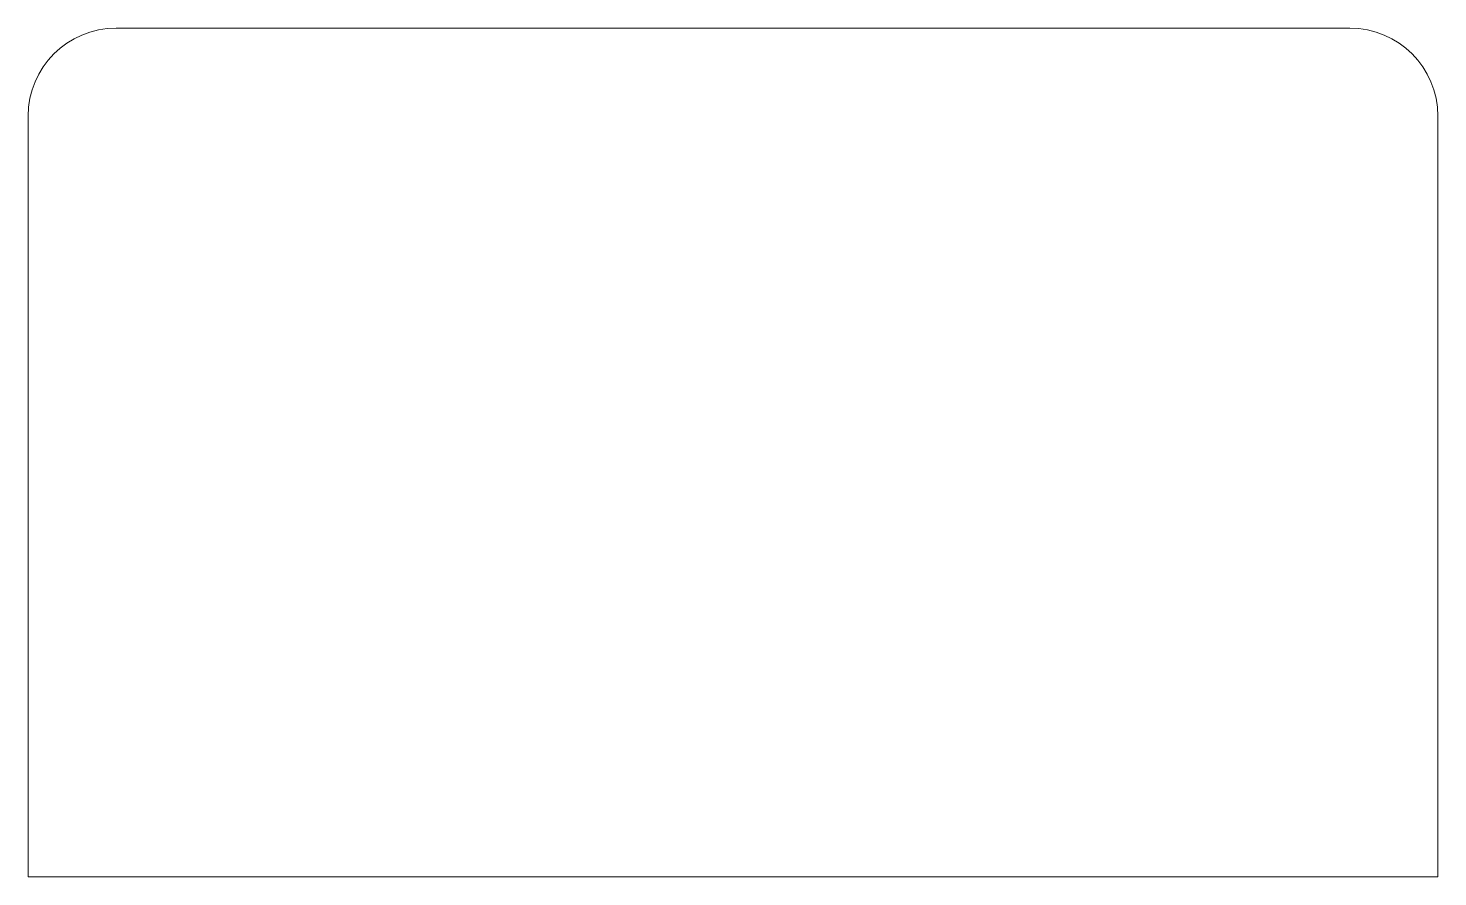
# Model space of a CAD drawing. Header units: inches. Extents: x 0.52 to 8.54, y 0.49 to 5.32.
import ezdxf

# ---------------------------------------------------------------- set-up
doc = ezdxf.new("R2010")
doc.units = ezdxf.units.IN
doc.header["$MEASUREMENT"] = 0

msp = doc.modelspace()

# ---------------------------------------------------------------- linework, layer by layer
at = {"color": 7, "linetype": 'Continuous', "lineweight": 15}
for p, q in [((8.0387, 5.319), (1.0187, 5.319)), ((0.5187, 4.819), (0.5187, 0.4883)), ((8.5387, 0.4883), (8.5387, 4.819)), ((0.5187, 0.4883), (8.5387, 0.4883))]:
    msp.add_line(p, q, dxfattribs=at)
for centre, start, end in [((1.0187, 4.819), 90, 180), ((8.0387, 4.819), 0, 90)]:
    msp.add_arc(centre, 0.5, start, end, dxfattribs=at)

doc.saveas('drawing.dxf')
